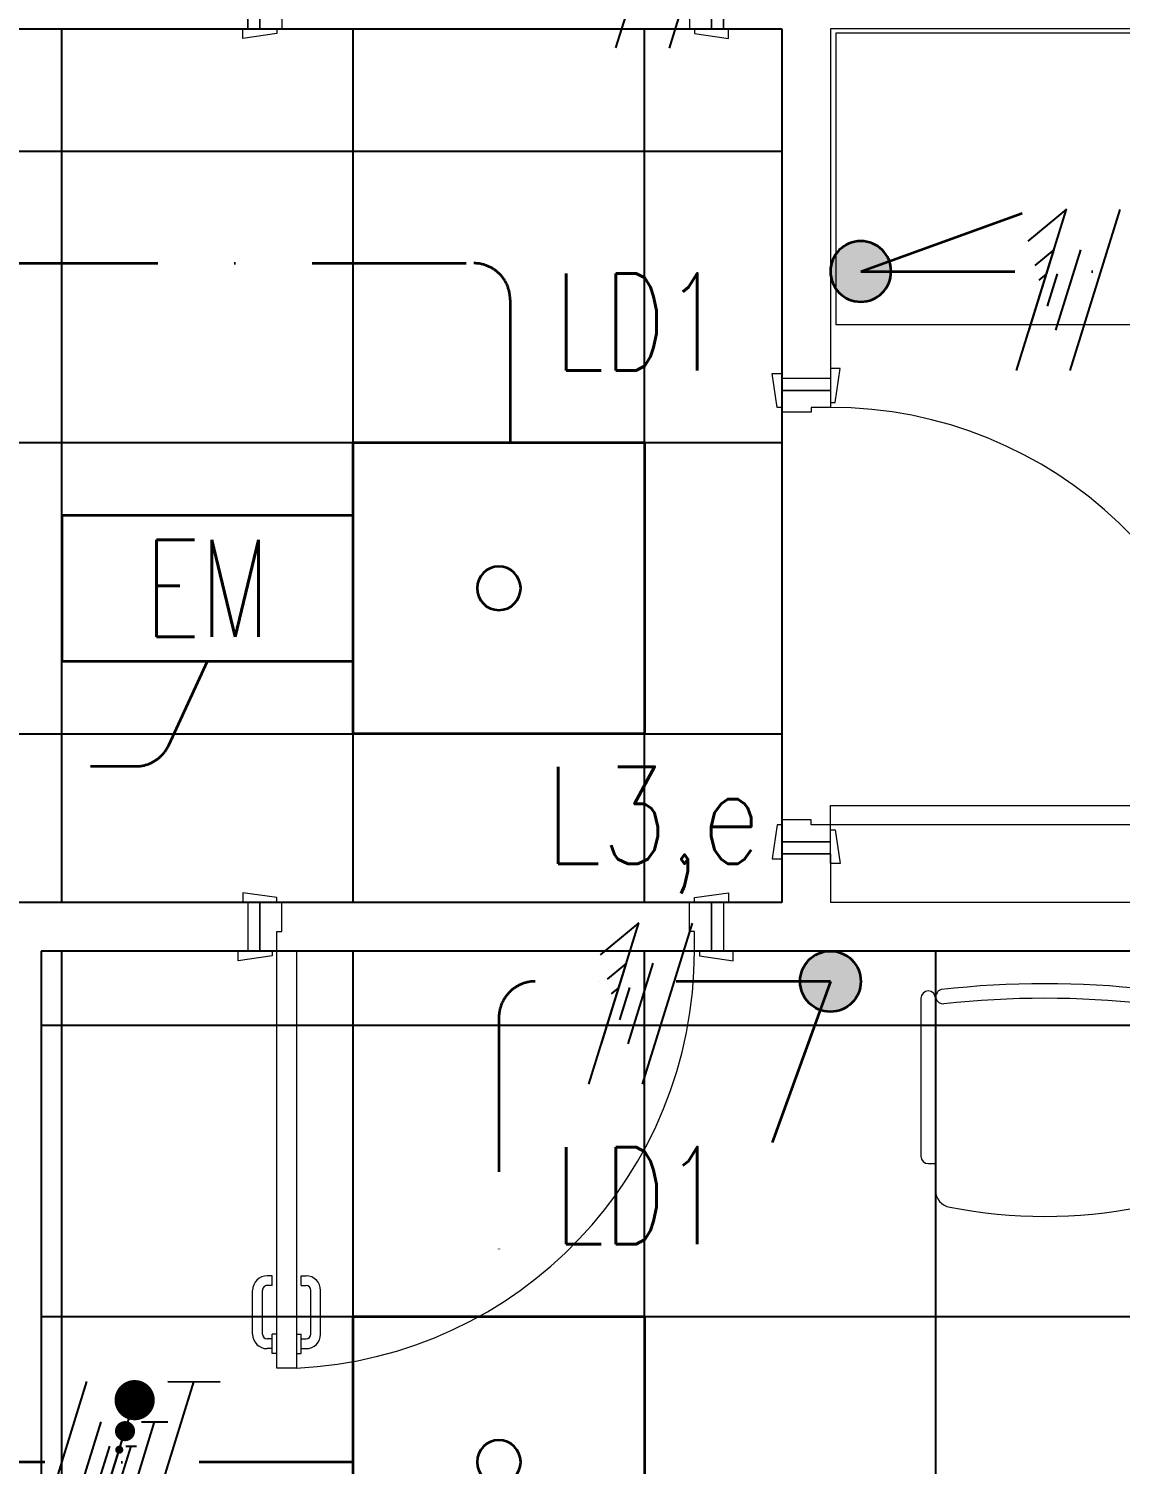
# Model space of a CAD drawing. Header units: inches. Extents: x -12418 to 57169, y -29325 to 19878.
# Drawn here: x 44932 to 47180, y -9905 to -6947 of the extents above; entities that cross this region are included whole.
import ezdxf
from ezdxf.enums import TextEntityAlignment as Align

# ---------------------------------------------------------------- set-up
doc = ezdxf.new("R2010")
doc.units = ezdxf.units.IN
doc.header["$LTSCALE"] = 25
doc.header["$MEASUREMENT"] = 0
doc.linetypes.add('DASHDOT', pattern=[25.4, 12.7, -6.35, 0, -6.35])
doc.layers.get('0').update_dxf_attribs({"color": 8})
doc.layers.add('00-Ground Floor$0$False Ceiling', color=251, linetype='Continuous')
for name, color, linetype, lineweight in [('00-Ground Floor$0$LOADING', 253, 'Continuous', 5), ('00-Ground Floor$0$Walls', 251, 'Continuous', 5), ('00-Ground Floor$0$Wooden Joinery', 251, 'Continuous', 5), ('E-LITE-CIRC', 6, 'Continuous', 25), ('E-LITE-CIRC-NUMB', 6, 'Continuous', 25), ('E-LITE-CLNG', 150, 'Continuous', 35), ('E-LITE-CLNG @ 100', 150, 'Continuous', 35), ('E-LITE-CLNG-CNDT', 6, 'DASHDOT', 35), ('E-LITE-CTRL', 6, 'Continuous', 25), ('E-LITE-IDEN', 6, 'Continuous', 25), ('E-LITE-SWCH @ 100', 3, 'Continuous', 35), ('E-POWR-WIRE', 6, 'Continuous', 25), ('E-POWR-WIRE @ 100', 6, 'Continuous', 25), ('E-POWR-WIRE @ 20', 6, 'Continuous', 25), ('E-POWR-WIRE @ 50', 6, 'Continuous', 25)]:
    doc.layers.add(name, color=color, linetype=linetype, lineweight=lineweight)
doc.styles.add('DC_Simplex', font='SIMPLEX.shx', dxfattribs={"width": 0.7})

# ---------------------------------------------------------------- blocks, each defined once
blk = doc.blocks.new('00-Ground Floor$0$A$C72370EFE')
at = {"layer": '00-Ground Floor$0$Wooden Joinery'}
for p, q in [((-0.01, -0.04), (-0.02, -0.04)), ((-0.01, -0.03), (-0.01, -0.07)), ((0, -0.03), (-0.01, -0.03)), ((0.04, -0.03), (0.05, -0.03)), ((0.05, -0.03), (0.05, -0.07)), ((0.05, -0.04), (0.06, -0.04)), ((-0.05, -0.07), (-0.05, -0.16)), ((-0.03, -0.07), (-0.03, -0.16)), ((-0.01, -0.06), (-0.02, -0.06)), ((0, -0.07), (-0.01, -0.07)), ((0.04, -0.07), (0.05, -0.07)), ((0.05, -0.06), (0.06, -0.06)), ((0.07, -0.07), (0.07, -0.16)), ((0.09, -0.07), (0.09, -0.16)), ((-0.01, -0.17), (-0.02, -0.17)), ((-0.01, -0.17), (-0.01, -0.19)), ((0.05, -0.17), (0.06, -0.17)), ((0.05, -0.17), (0.05, -0.19)), ((-0.01, -0.19), (-0.02, -0.19)), ((0.05, -0.19), (0.06, -0.19))]:
    blk.add_line(p, q, dxfattribs=at)
for centre, radius, start, end in [((-0.02, -0.07), 0.03, 90, 180), ((0.06, -0.07), 0.03, 0, 90), ((-0.02, -0.07), 0.01, 90, 180), ((0.06, -0.07), 0.01, 0, 90), ((-0.02, -0.16), 0.03, 180, 270), ((-0.02, -0.16), 0.01, 180, 270), ((0.06, -0.16), 0.01, 270, 0), ((0.06, -0.16), 0.03, 270, 0)]:
    blk.add_arc(centre, radius, start, end, dxfattribs=at)
blk = doc.blocks.new('00-Ground Floor$0$A$C5DAD61B4')
at = {"layer": '00-Ground Floor$0$Wooden Joinery'}
for points in [[(80, 959.1), (80, 969.1), (10, 979.1), (10, 959.1)], [(940, 959.1), (940, 969.1), (1010, 979.1), (1010, 959.1)], [(70, 859.1), (70, 849.1), (0, 839.1), (0, 859.1)], [(120, 859.1), (120, 0), (80, 0), (80, 859.1)], [(950, 859.1), (950, 849.1), (1020, 839.1), (1020, 859.1)]]:
    blk.add_lwpolyline(points, close=True, dxfattribs=at)
for points in [[(45, 859.1), (45, 959.1), (20, 959.1), (20, 859.1), (45, 859.1)], [(45, 859.1), (80, 859.1), (80, 899.1), (90, 899.1), (90, 959.1), (45, 959.1), (45, 859.1)], [(975, 859.1), (940, 859.1), (940, 899.1), (930, 899.1), (930, 959.1), (975, 959.1), (975, 859.1)], [(975, 859.1), (975, 959.1), (1000, 959.1), (1000, 859.1), (975, 859.1)]]:
    blk.add_lwpolyline(points, dxfattribs=at)
blk.add_arc((80, 859.1), 860, 272.666, 0, dxfattribs=at)
at = {"layer": '00-Ground Floor$0$Wooden Joinery', "xscale": 999.9999999998854, "yscale": 999.9999999998854, "zscale": 999.9999999998854, "rotation": 180}
blk.add_blockref('00-Ground Floor$0$A$C72370EFE', (120, 0), dxfattribs=at)
blk = doc.blocks.new('00-Ground Floor$0$GF21016-P')
at = {"layer": '00-Ground Floor$0$LOADING', "extrusion": (-1.24384e-09, -1.20261e-09, -1)}
for p, q in [((0.0128, 0.0179), (0.0128, 0.4136)), ((0.4628, 0.0179), (0.4628, 0.4136)), ((-0.0022, 0.3585), (0.0128, 0.3585)), ((0.4778, 0.3585), (0.4628, 0.3585)), ((-0.0172, 0.0179), (-0.0172, 0.3435)), ((0.4928, 0.0179), (0.4928, 0.3435)), ((0.4778, 0.0029), (0.4778, 0.0029))]:
    blk.add_line(p, q, dxfattribs=at)
for centre, radius, start, end in [((-0.2378, -0.5362), 1.0036, 78.7568, 101.2432), ((-0.0478, 0.4136), 0.035, 0, 80.6557), ((-0.4278, 0.4136), 0.035, 99.3443, 180), ((0.0022, 0.3435), 0.015, 0, 90), ((-0.4778, 0.3435), 0.015, 90, 180), ((-0.0284, 0.0145), 0.015, 284.3864, 95.5209), ((-0.4471, 0.0145), 0.015, 84.4791, 255.6136), ((0.0022, 0.0179), 0.015, 270, 0), ((0.0022, 0.0179), 0.015, 180, 270), ((-0.2378, 1.8734), 1.8855, 263.5119, 276.4881), ((-0.2378, 1.8928), 1.8749, 263.6341, 276.3659), ((-0.4778, 0.0179), 0.015, 270, 0), ((-0.4778, 0.0179), 0.015, 180, 270)]:
    blk.add_arc(centre, radius, start, end, dxfattribs=at)
blk = doc.blocks.new('00-Ground Floor$0$A$Ce9e1c4c3')
at = {"layer": '00-Ground Floor$0$False Ceiling', "color": 254}
for p, q in [((-62150.5, -6947.4, 0), (-53517.1, -6947.4, 0)), ((-53517.1, -6947.4, 0), (-53517.1, -8747.4, 0)), ((-53517.1, -8747.4, 0), (-59102.9, -8747.4, 0)), ((-51182.1, -8847.4, 0), (-55042.5, -8847.4, 0)), ((-55042.5, -8847.4, 0), (-55042.5, -12867.4, 0))]:
    blk.add_line(p, q, dxfattribs=at)
at = {"layer": '00-Ground Floor$0$False Ceiling', "color": 254, "linetype": 'Continuous'}
for p, q in [((-55000, -8747.4), (-55000, -6947.4)), ((-54400, -8747.4), (-54400, -6947.4)), ((-53800, -8747.4), (-53800, -6947.4)), ((-63950.5, -7200), (-53517.1, -7200)), ((-63950.5, -7800), (-53517.1, -7800)), ((-63950.5, -8400), (-53517.1, -8400)), ((-55000, -12867.4), (-55000, -8847.4)), ((-54400, -12867.4), (-54400, -8847.4)), ((-53800, -12867.4), (-53800, -8847.4)), ((-53200, -12867.4), (-53200, -8847.4)), ((-55042.5, -9000), (-51182.1, -9000)), ((-55042.5, -9600), (-51182.1, -9600))]:
    blk.add_line(p, q, dxfattribs=at)
blk = doc.blocks.new('00-Ground Floor')
at = {"layer": '00-Ground Floor$0$LOADING', "elevation": 0}
blk.add_lwpolyline([(46593.8, -6956.7), (46593.8, -7556.7), (47693.8, -7556.7), (47693.8, -6956.7)], close=True, dxfattribs=at)
at = {"layer": '00-Ground Floor$0$Walls'}
for p, q in [((45382.9, -6847.4, 0), (45382.9, -6947.4, 0)), ((46362.9, -6847.4, 0), (46362.9, -6947.4, 0)), ((45382.9, -6947.4, 0), (44757.5, -6947.4, 0)), ((46482.9, -6947.4, 0), (46362.9, -6947.4, 0)), ((46482.9, -6947.4, 0), (46482.9, -7667.4, 0)), ((48817.9, -6947.4, 0), (46582.9, -6947.4, 0)), ((46582.9, -6947.4, 0), (46582.9, -7667.4, 0)), ((46482.9, -7667.4, 0), (46582.9, -7667.4, 0)), ((46582.9, -8647.4, 0), (46482.9, -8647.4, 0)), ((46482.9, -8647.4, 0), (46482.9, -8747.4, 0)), ((46582.9, -8647.4, 0), (46582.9, -8747.4, 0)), ((45382.9, -8747.4, 0), (44757.5, -8747.4, 0)), ((45382.9, -8747.4, 0), (45382.9, -8847.4, 0)), ((46482.9, -8747.4, 0), (46362.9, -8747.4, 0)), ((46362.9, -8747.4, 0), (46362.9, -8847.4, 0)), ((48817.9, -8747.4, 0), (46582.9, -8747.4, 0)), ((45382.9, -8847.4, 0), (44957.5, -8847.4, 0)), ((44957.5, -8847.4, 0), (44957.5, -12867.4, 0)), ((48817.9, -8847.4, 0), (46362.9, -8847.4, 0))]:
    blk.add_line(p, q, dxfattribs=at)
at = {"layer": '00-Ground Floor$0$False Ceiling', "color": 254}
blk.add_blockref('00-Ground Floor$0$A$Ce9e1c4c3', (100000, 0), dxfattribs=at)
at = {"layer": '00-Ground Floor$0$LOADING', "color": 1, "extrusion": (4.75185e-05, 1.86519e-05, 1), "xscale": -1000.000000000003, "yscale": 1000.000000000003, "zscale": -1000.000000000003, "rotation": 180.0000250467612}
blk.add_blockref('00-Ground Floor$0$GF21016-P', (46786.6, -8926.8, 2), dxfattribs=at)
at = {"layer": '00-Ground Floor$0$Wooden Joinery', "xscale": -1, "rotation": 180}
blk.add_blockref('00-Ground Floor$0$A$C5DAD61B4', (45362.9, -5988.4, 0), dxfattribs=at)
at = {"layer": '00-Ground Floor$0$Wooden Joinery', "rotation": 89.99999999999999}
blk.add_blockref('00-Ground Floor$0$A$C5DAD61B4', (47442, -8667.4, 0), dxfattribs=at)
at = {"layer": '00-Ground Floor$0$Wooden Joinery'}
blk.add_blockref('00-Ground Floor$0$A$C5DAD61B4', (45362.9, -9706.5, 0), dxfattribs=at)
blk = doc.blocks.new('*U14')
blk.add_lwpolyline([(-300, 300), (-300, -300), (300, -300), (300, 300)], close=True)
blk.add_circle((0, 0), 45)
at = {"layer": 'E-LITE-CIRC-NUMB', "style": 'DC_Simplex', "width": 0.7, "flags": 8}
blk.add_attdef('CIRCUIT', text='', height=200, rotation=0, dxfattribs=at).set_placement((-473.9, 300), align=Align.RIGHT)
at = {"layer": 'E-LITE-CTRL', "style": 'DC_Simplex', "width": 0.7, "flags": 8}
blk.add_attdef('CONTROL', (1118.9, -935), '', height=200, rotation=360, dxfattribs=at)
at = {"layer": 'E-LITE-IDEN', "style": 'DC_Simplex', "width": 0.7, "flags": 8}
blk.add_attdef('TYPE', (-114.6, 448.6), '', height=200, rotation=360, dxfattribs=at)
blk = doc.blocks.new('*U26')
blk.add_hatch(color=256).paths.add_polyline_path([(0.625, 0.625, 1), (-0.625, 0.625, 1)])
blk.add_line((0, 0.625), (1.2, 3.947))
blk.add_circle((0, 0.625), 0.625)
at = {"layer": 'E-LITE-CTRL', "style": 'DC_Simplex', "width": 0.7, "flags": 8}
blk.add_attdef('CONTROL', (-26.627, -10.116), '', height=2, rotation=360, dxfattribs=at)
at = {"layer": 'E-LITE-IDEN', "style": 'DC_Simplex', "width": 0.7, "flags": 8}
blk.add_attdef('TYPE', text='', height=2, rotation=360, dxfattribs=at).set_placement((-31.991, -10.116), align=Align.RIGHT)
blk = doc.blocks.new('*U37')
blk.add_hatch(color=256).paths.add_polyline_path([(0.625, -0.625, 1), (0.625, 0.625, 1)])
blk.add_line((0.625, 0), (3.947, -1.2))
blk.add_circle((0.625, 0), 0.625)
at = {"layer": 'E-LITE-CTRL', "style": 'DC_Simplex', "width": 0.7, "flags": 8}
blk.add_attdef('CONTROL', (-26.627, -10.116), '', height=2, rotation=360, dxfattribs=at)
at = {"layer": 'E-LITE-IDEN', "style": 'DC_Simplex', "width": 0.7, "flags": 8}
blk.add_attdef('TYPE', text='', height=2, rotation=360, dxfattribs=at).set_placement((-31.991, -10.116), align=Align.RIGHT)
blk = doc.blocks.new('DC_LT-CL-Emergency')
blk.add_lwpolyline([(3, -1.5), (3, 1.5), (-3, 1.5), (-3, -1.5)], close=True)
at = {"style": 'DC_Simplex', "width": 0.7}
blk.add_text('EM', height=2, rotation=360, dxfattribs=at).set_placement((0, 0), align=Align.MIDDLE_CENTER)
at = {"layer": 'E-LITE-CTRL', "style": 'DC_Simplex', "width": 0.7, "flags": 8}
blk.add_attdef('CONTROL', (4.739, -1.5), '', height=2, rotation=360, dxfattribs=at)
blk = doc.blocks.new('*U79')
for p, q in [((-0.515, -1.66), (0.515, 1.66)), ((0.515, 1.66), (-0.287, 1.001)), ((0.587, -1.663), (1.617, 1.658))]:
    blk.add_line(p, q)
blk = doc.blocks.new('*U621')
at = {"layer": 'E-POWR-WIRE @ 100', "xscale": 100, "yscale": 100, "zscale": 100}
blk.add_blockref('*U79', (46192.7, -6821.1, 0), dxfattribs=at)
at = {"layer": 'E-POWR-WIRE @ 20', "xscale": 20, "yscale": 20, "zscale": 20}
blk.add_blockref('*U79', (46192.7, -6821.1, 0), dxfattribs=at)
at = {"layer": 'E-POWR-WIRE @ 50', "xscale": 50, "yscale": 50, "zscale": 50}
blk.add_blockref('*U79', (46192.7, -6821.1, 0), dxfattribs=at)
blk = doc.blocks.new('*U622')
at = {"layer": 'E-POWR-WIRE @ 100', "xscale": 100, "yscale": 100, "zscale": 100}
blk.add_blockref('*U79', (47017.9, -7485.5), dxfattribs=at)
at = {"layer": 'E-POWR-WIRE @ 20', "xscale": 20, "yscale": 20, "zscale": 20}
blk.add_blockref('*U79', (47017.9, -7485.5), dxfattribs=at)
at = {"layer": 'E-POWR-WIRE @ 50', "xscale": 50, "yscale": 50, "zscale": 50}
blk.add_blockref('*U79', (47017.9, -7485.5), dxfattribs=at)
blk = doc.blocks.new('*U623')
at = {"layer": 'E-POWR-WIRE @ 100', "xscale": 100, "yscale": 100, "zscale": 100}
blk.add_blockref('*U79', (46137.1, -8955.6), dxfattribs=at)
at = {"layer": 'E-POWR-WIRE @ 20', "xscale": 20, "yscale": 20, "zscale": 20}
blk.add_blockref('*U79', (46137.1, -8955.6), dxfattribs=at)
at = {"layer": 'E-POWR-WIRE @ 50', "xscale": 50, "yscale": 50, "zscale": 50}
blk.add_blockref('*U79', (46137.1, -8955.6), dxfattribs=at)
blk = doc.blocks.new('*U78')
for p, q in [((-1.617, -1.658), (-0.587, 1.663)), ((-0.515, -1.66), (0.515, 1.66)), ((0.587, -1.663), (1.617, 1.658)), ((1.078, 1.659), (2.157, 1.657))]:
    blk.add_line(p, q)
at = {"const_width": 0.414}
blk.add_lwpolyline([(0.19, 1.278, 1), (0.604, 1.277, 1)], format="xyb", close=True, dxfattribs=at)
blk = doc.blocks.new('*U726')
at = {"layer": 'E-POWR-WIRE @ 100', "xscale": 100, "yscale": 100, "zscale": 100}
blk.add_blockref('*U78', (45110.2, -9900.3), dxfattribs=at)
at = {"layer": 'E-POWR-WIRE @ 20', "xscale": 20, "yscale": 20, "zscale": 20}
blk.add_blockref('*U78', (45110.2, -9900.3), dxfattribs=at)
at = {"layer": 'E-POWR-WIRE @ 50', "xscale": 50, "yscale": 50, "zscale": 50}
blk.add_blockref('*U78', (45110.2, -9900.3), dxfattribs=at)

msp = doc.modelspace()

# ---------------------------------------------------------------- linework, layer by layer
at = {"layer": 'E-LITE-CLNG-CNDT'}
msp.add_lwpolyline([(42900, -7800), (42900, -7505.6, -0.414214), (42975, -7430.6), (45848.3, -7430.6, -0.414214), (45923.3, -7505.6), (45923.3, -7800)], format="xyb", dxfattribs=at)
at = {"layer": 'E-LITE-CLNG-CNDT', "elevation": 0}
for points in [[(46645.4, -7447.4), (47630.9, -7447.4, -0.414214), (47705.9, -7522.4), (47705.9, -9872.5, -0.414214), (47630.9, -9947.5), (46200, -9947.5)], [(46582.9, -8909.9), (45975, -8909.9, 0.414214), (45900, -8984.9), (45900, -9600)]]:
    msp.add_lwpolyline(points, format="xyb", dxfattribs=at)
at = {"layer": 'E-LITE-CLNG-CNDT', "color": 1}
msp.add_lwpolyline([(41100, -8250), (41180, -8423.3, 0.292598), (41248.1, -8466.9), (45151.9, -8466.9, 0.292598), (45220, -8423.3), (45300, -8250)], format="xyb", dxfattribs=at)
at = {"layer": 'E-LITE-CLNG-CNDT'}
msp.add_lwpolyline([(45600, -9900), (44400, -9900)], dxfattribs=at)

# ---------------------------------------------------------------- block references
at = {"layer": 'E-LITE-CLNG'}
ref = msp.add_blockref('*U14', (45900, -8100), dxfattribs=dict(at, xscale=-1))
ref.add_attrib('TYPE', 'LD1', (46014.6, -7651.4), dxfattribs={"layer": 'E-LITE-IDEN', "height": 200, "rotation": 0, "style": 'DC_Simplex', "width": 0.7, "flags": 8})
ref = msp.add_blockref('*U14', (45900, -9900), dxfattribs=dict(at, xscale=-1))
ref.add_attrib('TYPE', 'LD1', (46014.6, -9451.4), dxfattribs={"layer": 'E-LITE-IDEN', "height": 200, "rotation": 0, "style": 'DC_Simplex', "width": 0.7, "flags": 8})
at = {"layer": 'E-LITE-CLNG @ 100', "xscale": 100, "yscale": 100, "zscale": 100}
msp.add_blockref('DC_LT-CL-Emergency', (45300, -8100), dxfattribs=at)
at = {"layer": 'E-LITE-CLNG-CNDT'}
msp.add_blockref('00-Ground Floor', (0, 0), dxfattribs=at)
at = {"layer": 'E-LITE-SWCH @ 100', "yscale": 100, "zscale": 100, "rotation": 180}
for name, p, xscale in [('*U37', (46582.9, -7447.4, 0), -100), ('*U26', (46582.9, -8847.4, 0), 100)]:
    msp.add_blockref(name, p, dxfattribs=dict(at, xscale=xscale))
at = {"layer": 'E-POWR-WIRE'}
for name in ['*U621', '*U622', '*U623', '*U726']:
    msp.add_blockref(name, (0, 0), dxfattribs=at)

# ---------------------------------------------------------------- texts
at = {"layer": 'E-LITE-CIRC', "style": 'DC_Simplex', "width": 0.8}
msp.add_text('L3,e', height=200, rotation=0, dxfattribs=at).set_placement((45994.5, -8667.7))

doc.saveas('drawing.dxf')
